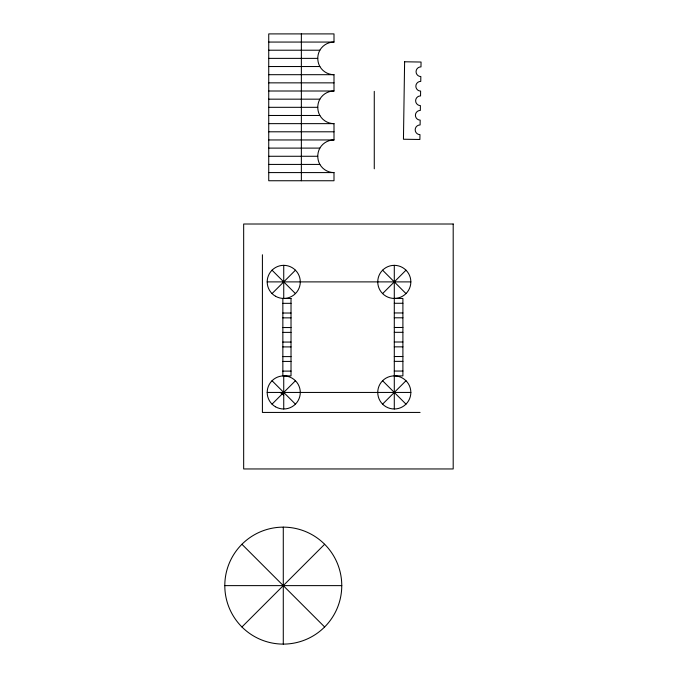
<?xml version="1.0" encoding="UTF-8"?>
<svg xmlns="http://www.w3.org/2000/svg" width="678" height="678" viewBox="0 0 678 678"><rect width="100%" height="100%" fill="white"/><g stroke="black" fill="none" stroke-linecap="round" stroke-linejoin="round"><path stroke-width="1.02" d="M268.734 99.166L319.863 99.166A16.314 16.314 0 0 1 334 91.005L334 74.69A16.314 16.314 0 0 1 319.863 66.529C317.075 61.512 317.075 55.24 319.863 50.214A16.314 16.314 0 0 1 334 42.061L334 33.9L268.734 33.9L268.734 180.746L334 180.746L334 172.585A16.314 16.314 0 0 1 319.863 164.423L268.734 164.423M268.734 148.109L319.863 148.109A16.314 16.314 0 0 1 334 139.956L334 123.642A16.314 16.314 0 0 1 319.863 115.48C317.075 110.455 317.075 104.183 319.863 99.166M319.863 164.423C317.075 159.406 317.075 153.135 319.863 148.109M272.039 293.591L295.439 270.183M272.039 404.147L295.439 380.739M382.595 293.591L405.995 270.183M382.595 404.147L405.995 380.739M241.936 626.972L324.635 544.273M268.734 42.061L334 42.061M268.734 50.214L319.863 50.214M268.734 58.376L317.685 58.376M268.734 66.529L319.863 66.529M268.734 74.69L334 74.69M268.734 82.852L334 82.852M268.734 91.005L334 91.005M268.734 107.319L317.685 107.319M268.734 115.48L319.863 115.48M268.734 123.642L334 123.642M268.734 131.795L334 131.795M268.734 139.956L334 139.956M268.734 156.271L317.685 156.271M268.734 172.585L334 172.585M267.191 281.887L410.843 281.887A16.552 16.552 0 0 1 386.019 296.218A16.552 16.552 0 0 1 386.019 267.556A16.552 16.552 0 0 1 410.843 281.887M394.291 298.439L402.901 298.439L402.901 375.892L394.291 375.892M394.291 303.278L402.901 303.278M282.853 303.337L291.023 303.337M282.853 313.024L291.023 313.024M394.291 312.956L402.901 312.956M282.853 317.863L291.023 317.863M394.291 317.796L402.901 317.796M282.853 327.542L291.023 327.542M394.291 327.482L402.901 327.482M282.853 332.389L291.023 332.389M394.291 332.322L402.901 332.322M394.291 342L402.901 342M282.853 342.068L291.023 342.068M282.853 346.907L291.023 346.907M394.291 346.848L402.901 346.848M394.291 356.526L402.901 356.526M282.853 356.594L291.023 356.594M394.291 361.366L402.901 361.366M282.853 361.433L291.023 361.433M282.853 371.112L291.023 371.112M394.291 371.052L402.901 371.052M267.191 392.443L410.843 392.443A16.552 16.552 0 0 0 386.019 378.112A16.552 16.552 0 0 0 386.019 406.775A16.552 16.552 0 0 0 410.843 392.443M420.08 412.436L262.411 412.436L262.411 254.767M224.808 585.623L341.763 585.623A58.477 58.477 0 0 0 254.047 534.976A58.477 58.477 0 0 0 254.047 636.269A58.477 58.477 0 0 0 341.763 585.623M280.192 392.443L283.735 395.164M382.595 270.183L405.995 293.591M272.039 270.183L295.439 293.591M382.595 380.739L405.995 404.147M272.039 380.739L295.439 404.147M241.936 544.273L324.635 626.972M394.291 265.335L394.291 408.995M374.273 91.344L374.273 168.805M301.363 33.9L301.363 180.746M283.735 265.335L283.735 298.439M283.735 375.892L283.735 408.995M283.285 527.145L283.285 644.1M404.613 61.783L403.452 139.236L419.885 139.482L419.962 134.642A4.839 4.839 0 0 1 415.19 129.727A4.839 4.839 0 0 1 420.106 124.955L420.182 120.116A4.839 4.839 0 0 1 415.411 115.209A4.839 4.839 0 0 1 420.326 110.438L420.394 105.599A4.839 4.839 0 0 1 415.631 100.683A4.839 4.839 0 0 1 420.546 95.92L420.614 91.072A4.839 4.839 0 0 1 415.851 86.165A4.839 4.839 0 0 1 420.758 81.394L420.835 76.555A4.839 4.839 0 0 1 416.063 71.639A4.839 4.839 0 0 1 420.979 66.876L421.055 62.037L404.613 61.783M453.192 224.011L243.665 224.011L243.665 468.956L453.192 468.956L453.192 224.011M291.023 298.498L282.853 298.498L282.853 375.892L291.023 375.892L291.023 298.498M275.463 406.775A16.552 16.552 0 0 0 300.286 392.443A16.552 16.552 0 0 0 275.463 378.112A16.552 16.552 0 0 0 275.463 406.775M275.463 296.218A16.552 16.552 0 0 0 300.286 281.887A16.552 16.552 0 0 0 275.463 267.556A16.552 16.552 0 0 0 275.463 296.218"/></g></svg>
